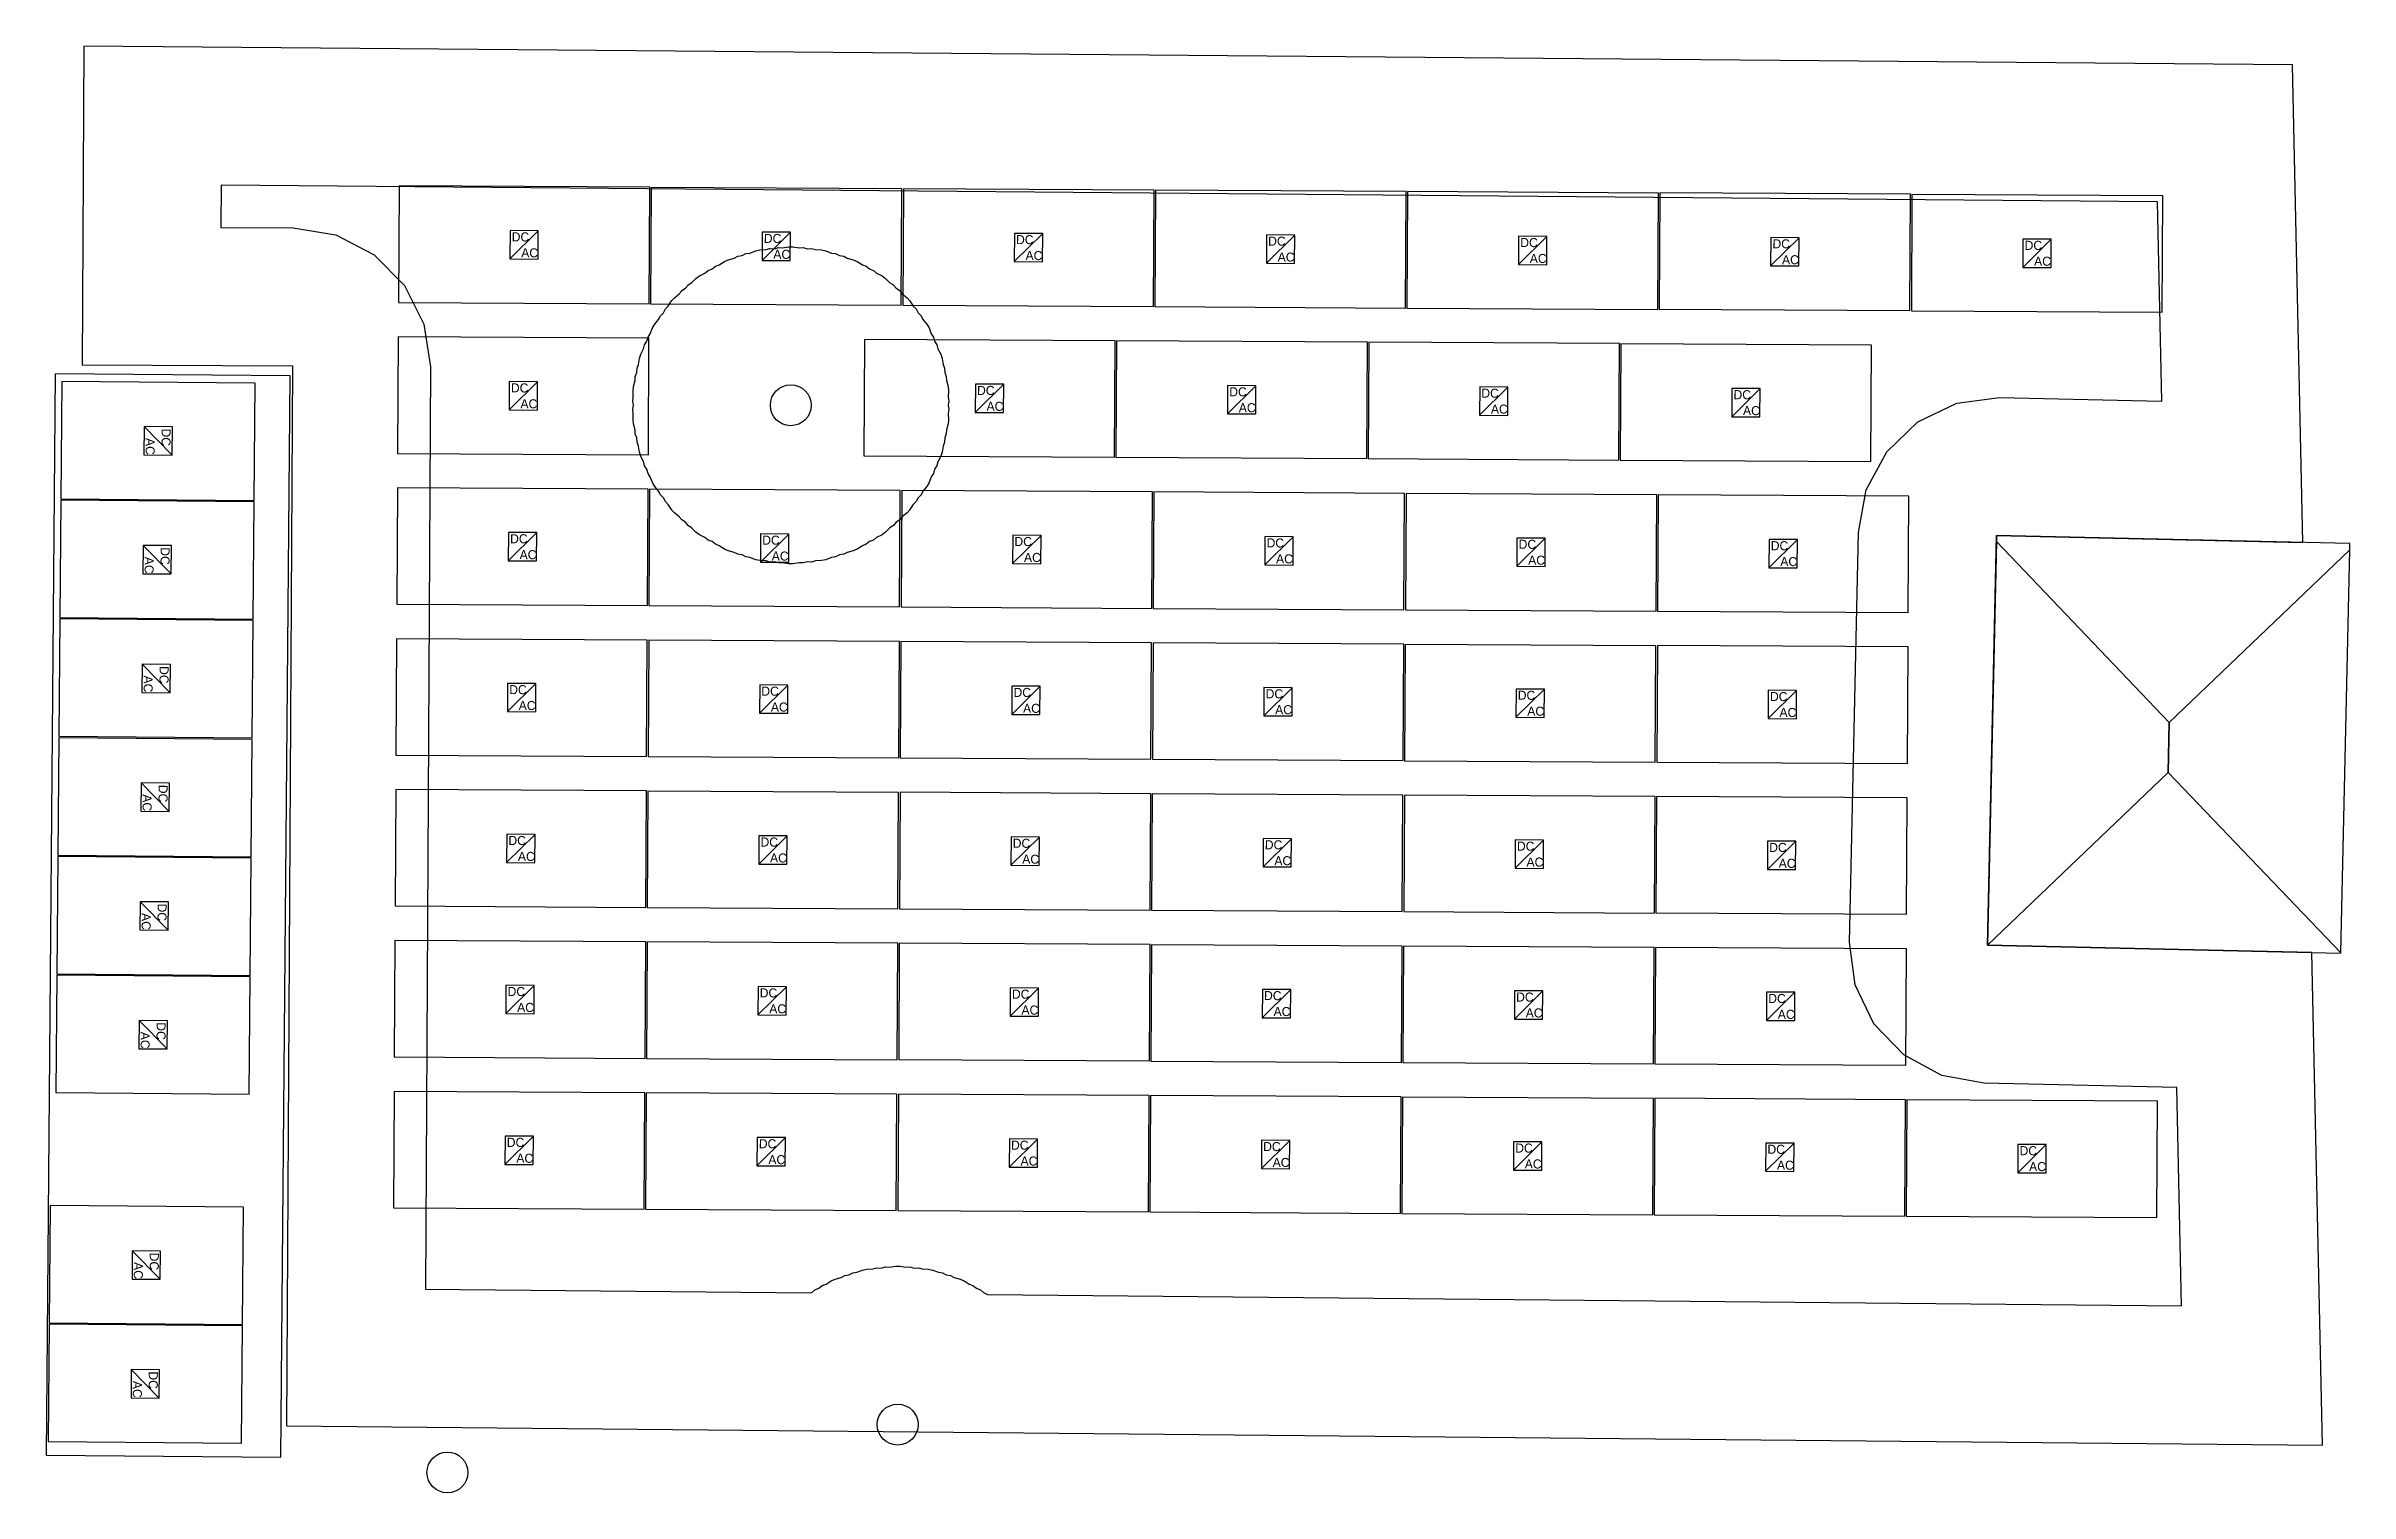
# Model space of a CAD drawing. Header units: feet. Extents: x -13.4 to 53.4, y -23.2 to 18.8.
import ezdxf

# ---------------------------------------------------------------- set-up
doc = ezdxf.new("R2010")
doc.units = ezdxf.units.FT
for name, color, linetype in [('Buildings', 7, 'CONTINUOUS'), ('Modules', 7, 'CONTINUOUS'), ('Obstructions', 7, 'CONTINUOUS'), ('Setbacks', 7, 'CONTINUOUS')]:
    doc.layers.add(name, color=color, linetype=linetype)

msp = doc.modelspace()

# ---------------------------------------------------------------- linework, layer by layer
at = {"layer": 'Buildings', "color": 252}
for p, q in [((-12.27, 18.799), (-12.321, 9.557)), ((51.784, 18.255), (-12.27, 18.799)), ((52.085, 4.406), (51.784, 18.255)), ((-12.321, 9.557), (-6.219, 9.523)), ((-6.219, 9.523), (-6.389, -21.219)), ((-13.098, 9.293), (-13.363, -22.068)), ((-6.288, 9.235), (-13.098, 9.293)), ((-6.553, -22.125), (-6.288, 9.235)), ((42.933, -7.274), (43.2, 4.606)), ((43.196, 4.428), (42.933, -7.274)), ((43.2, 4.606), (43.196, 4.428)), ((43.196, 4.428), (48.208, -0.814)), ((48.208, -0.814), (43.196, 4.428)), ((43.2, 4.606), (52.085, 4.406)), ((53.448, 4.376), (43.2, 4.606)), ((48.208, -0.814), (53.444, 4.192)), ((53.444, 4.192), (48.208, -0.814)), ((53.181, -7.498), (53.444, 4.192)), ((53.444, 4.192), (53.448, 4.376)), ((48.175, -2.263), (48.208, -0.814)), ((48.208, -0.814), (48.175, -2.263)), ((48.175, -2.263), (42.933, -7.274)), ((42.933, -7.274), (48.175, -2.263)), ((53.181, -7.498), (48.175, -2.263)), ((48.175, -2.263), (53.181, -7.498)), ((52.344, -7.486), (42.933, -7.274)), ((42.933, -7.274), (53.18, -7.505)), ((52.654, -21.772), (52.344, -7.486)), ((53.18, -7.505), (53.181, -7.498)), ((-6.389, -21.219), (52.654, -21.772)), ((-13.363, -22.068), (-6.553, -22.125))]:
    msp.add_line(p, q, dxfattribs=at)
at = {"layer": 'Modules', "color": 254}
for p, q in [((-3.126, 14.743), (-3.144, 11.367)), ((4.144, 14.703), (-3.126, 14.743)), ((4.126, 11.326), (4.144, 14.703)), ((4.185, 14.699), (4.167, 11.323)), ((11.456, 14.659), (4.185, 14.699)), ((11.437, 11.283), (11.456, 14.659)), ((11.5, 14.663), (11.481, 11.286)), ((18.77, 14.622), (11.5, 14.663)), ((18.751, 11.246), (18.77, 14.622)), ((18.811, 14.619), (18.792, 11.243)), ((26.081, 14.579), (18.811, 14.619)), ((26.062, 11.202), (26.081, 14.579)), ((26.122, 14.579), (26.103, 11.202)), ((33.392, 14.538), (26.122, 14.579)), ((33.374, 11.162), (33.392, 14.538)), ((33.436, 14.542), (33.417, 11.166)), ((40.706, 14.502), (33.436, 14.542)), ((40.688, 11.126), (40.706, 14.502)), ((40.747, 14.498), (40.729, 11.122)), ((48.018, 14.458), (40.747, 14.498)), ((47.999, 11.082), (48.018, 14.458)), ((0.092, 13.447), (0.088, 12.627)), ((0.088, 12.627), (0.912, 13.443)), ((0.912, 13.443), (0.092, 13.447)), ((0.908, 12.622), (0.912, 13.443)), ((7.403, 13.403), (7.399, 12.583)), ((7.399, 12.583), (8.224, 13.399)), ((8.224, 13.399), (7.403, 13.403)), ((8.219, 12.579), (8.224, 13.399)), ((14.717, 13.367), (14.713, 12.547)), ((14.713, 12.547), (15.538, 13.362)), ((15.538, 13.362), (14.717, 13.367)), ((15.533, 12.542), (15.538, 13.362)), ((22.029, 13.323), (22.024, 12.503)), ((22.024, 12.503), (22.849, 13.318)), ((22.849, 13.318), (22.029, 13.323)), ((22.844, 12.498), (22.849, 13.318)), ((29.34, 13.283), (29.335, 12.463)), ((29.335, 12.463), (30.16, 13.278)), ((30.16, 13.278), (29.34, 13.283)), ((30.156, 12.458), (30.16, 13.278)), ((36.654, 13.246), (36.649, 12.426)), ((36.649, 12.426), (37.474, 13.242)), ((37.474, 13.242), (36.654, 13.246)), ((37.47, 12.422), (37.474, 13.242)), ((43.965, 13.202), (43.961, 12.382)), ((43.961, 12.382), (44.785, 13.198)), ((44.785, 13.198), (43.965, 13.202)), ((44.781, 12.378), (44.785, 13.198)), ((0.088, 12.627), (0.908, 12.622)), ((7.399, 12.583), (8.219, 12.579)), ((14.713, 12.547), (15.533, 12.542)), ((22.024, 12.503), (22.844, 12.498)), ((29.335, 12.463), (30.156, 12.458)), ((36.649, 12.426), (37.47, 12.422)), ((43.961, 12.382), (44.781, 12.378)), ((-3.144, 11.367), (4.126, 11.326)), ((4.167, 11.323), (11.437, 11.283)), ((11.481, 11.286), (18.751, 11.246)), ((18.792, 11.243), (26.062, 11.202)), ((26.103, 11.202), (33.374, 11.162)), ((33.417, 11.166), (40.688, 11.126)), ((40.729, 11.122), (47.999, 11.082)), ((-3.149, 10.364), (-3.168, 6.988)), ((4.121, 10.324), (-3.149, 10.364)), ((4.103, 6.947), (4.121, 10.324)), ((10.369, 10.291), (10.35, 6.915)), ((17.639, 10.251), (10.369, 10.291)), ((17.62, 6.874), (17.639, 10.251)), ((17.683, 10.251), (17.664, 6.874)), ((24.953, 10.211), (17.683, 10.251)), ((24.934, 6.834), (24.953, 10.211)), ((24.994, 10.211), (24.975, 6.834)), ((32.264, 10.17), (24.994, 10.211)), ((32.246, 6.794), (32.264, 10.17)), ((32.305, 10.167), (32.287, 6.79)), ((39.575, 10.127), (32.305, 10.167)), ((39.557, 6.75), (39.575, 10.127)), ((-12.904, 9.073), (-12.932, 5.671)), ((-7.295, 9.026), (-12.904, 9.073)), ((-7.324, 5.623), (-7.295, 9.026)), ((0.069, 9.068), (0.064, 8.248)), ((0.064, 8.248), (0.889, 9.064)), ((0.889, 9.064), (0.069, 9.068)), ((0.885, 8.243), (0.889, 9.064)), ((13.587, 8.995), (13.582, 8.175)), ((13.582, 8.175), (14.407, 8.991)), ((14.407, 8.991), (13.587, 8.995)), ((14.402, 8.17), (14.407, 8.991)), ((20.901, 8.955), (20.896, 8.135)), ((20.896, 8.135), (21.721, 8.95)), ((21.721, 8.95), (20.901, 8.955)), ((21.716, 8.13), (21.721, 8.95)), ((28.212, 8.915), (28.207, 8.095)), ((28.207, 8.095), (29.032, 8.91)), ((29.032, 8.91), (28.212, 8.915)), ((29.028, 8.09), (29.032, 8.91)), ((35.523, 8.871), (35.519, 8.051)), ((35.519, 8.051), (36.343, 8.866)), ((36.343, 8.866), (35.523, 8.871)), ((36.339, 8.046), (36.343, 8.866)), ((0.064, 8.248), (0.885, 8.243)), ((13.582, 8.175), (14.402, 8.17)), ((20.896, 8.135), (21.716, 8.13)), ((28.207, 8.095), (29.028, 8.09)), ((35.519, 8.051), (36.339, 8.046)), ((-10.52, 7.762), (-10.527, 6.942)), ((-9.7, 7.755), (-10.52, 7.762)), ((-10.52, 7.762), (-9.707, 6.935)), ((-9.707, 6.935), (-9.7, 7.755)), ((-10.527, 6.942), (-9.707, 6.935)), ((-3.168, 6.988), (4.103, 6.947)), ((10.35, 6.915), (17.62, 6.874)), ((17.664, 6.874), (24.934, 6.834)), ((24.975, 6.834), (32.246, 6.794)), ((32.287, 6.79), (39.557, 6.75)), ((-12.933, 5.629), (-12.962, 2.227)), ((-7.324, 5.582), (-12.933, 5.629)), ((-12.932, 5.671), (-7.324, 5.623)), ((-7.353, 2.179), (-7.324, 5.582)), ((-3.172, 5.989), (-3.191, 2.612)), ((4.098, 5.948), (-3.172, 5.989)), ((4.079, 2.572), (4.098, 5.948)), ((4.139, 5.949), (4.12, 2.572)), ((11.409, 5.908), (4.139, 5.949)), ((11.39, 2.532), (11.409, 5.908)), ((11.453, 5.908), (11.434, 2.532)), ((18.723, 5.868), (11.453, 5.908)), ((18.705, 2.492), (18.723, 5.868)), ((18.764, 5.868), (18.746, 2.492)), ((26.034, 5.828), (18.764, 5.868)), ((26.016, 2.452), (26.034, 5.828)), ((26.075, 5.828), (26.057, 2.452)), ((33.346, 5.788), (26.075, 5.828)), ((33.327, 2.411), (33.346, 5.788)), ((33.387, 5.788), (33.368, 2.411)), ((40.657, 5.748), (33.387, 5.788)), ((40.638, 2.371), (40.657, 5.748)), ((0.046, 4.693), (0.041, 3.873)), ((0.041, 3.873), (0.866, 4.688)), ((0.866, 4.688), (0.046, 4.693)), ((0.861, 3.868), (0.866, 4.688)), ((-10.549, 4.318), (-10.556, 3.498)), ((-9.729, 4.311), (-10.549, 4.318)), ((-10.549, 4.318), (-9.736, 3.491)), ((-9.736, 3.491), (-9.729, 4.311)), ((7.357, 4.653), (7.352, 3.832)), ((7.352, 3.832), (8.177, 4.648)), ((8.177, 4.648), (7.357, 4.653)), ((8.173, 3.828), (8.177, 4.648)), ((14.671, 4.612), (14.666, 3.792)), ((14.666, 3.792), (15.491, 4.608)), ((15.491, 4.608), (14.671, 4.612)), ((15.487, 3.788), (15.491, 4.608)), ((21.982, 4.572), (21.978, 3.752)), ((21.978, 3.752), (22.802, 4.568)), ((22.802, 4.568), (21.982, 4.572)), ((22.798, 3.748), (22.802, 4.568)), ((29.293, 4.532), (29.289, 3.712)), ((29.289, 3.712), (30.114, 4.528)), ((30.114, 4.528), (29.293, 4.532)), ((30.109, 3.707), (30.114, 4.528)), ((36.605, 4.492), (36.6, 3.672)), ((36.6, 3.672), (37.425, 4.487)), ((37.425, 4.487), (36.605, 4.492)), ((37.42, 3.667), (37.425, 4.487)), ((-10.556, 3.498), (-9.736, 3.491)), ((0.041, 3.873), (0.861, 3.868)), ((7.352, 3.832), (8.173, 3.828)), ((14.666, 3.792), (15.487, 3.788)), ((21.978, 3.752), (22.798, 3.748)), ((29.289, 3.712), (30.109, 3.707)), ((36.6, 3.672), (37.42, 3.667)), ((-12.962, 2.185), (-12.991, -1.217)), ((-12.962, 2.227), (-7.353, 2.179)), ((-7.353, 2.138), (-12.962, 2.185)), ((-7.382, -1.265), (-7.353, 2.138)), ((-3.191, 2.612), (4.079, 2.572)), ((4.12, 2.572), (11.39, 2.532)), ((11.434, 2.532), (18.705, 2.492)), ((18.746, 2.492), (26.016, 2.452)), ((26.057, 2.452), (33.327, 2.411)), ((33.368, 2.411), (40.638, 2.371)), ((-3.198, 1.613), (-3.217, -1.763)), ((4.072, 1.573), (-3.198, 1.613)), ((4.053, -1.803), (4.072, 1.573)), ((4.113, 1.569), (4.094, -1.807)), ((11.383, 1.529), (4.113, 1.569)), ((11.364, -1.847), (11.383, 1.529)), ((11.427, 1.533), (11.408, -1.843)), ((18.697, 1.493), (11.427, 1.533)), ((18.678, -1.884), (18.697, 1.493)), ((18.738, 1.493), (18.719, -1.884)), ((26.008, 1.453), (18.738, 1.493)), ((25.99, -1.924), (26.008, 1.453)), ((26.049, 1.449), (26.031, -1.927)), ((33.32, 1.409), (26.049, 1.449)), ((33.301, -1.968), (33.32, 1.409)), ((33.363, 1.412), (33.345, -1.964)), ((40.634, 1.372), (33.363, 1.412)), ((40.615, -2.004), (40.634, 1.372)), ((-10.578, 0.874), (-10.585, 0.054)), ((-9.758, 0.867), (-10.578, 0.874)), ((-10.578, 0.874), (-9.765, 0.047)), ((-9.765, 0.047), (-9.758, 0.867)), ((-10.585, 0.054), (-9.765, 0.047)), ((0.02, 0.317), (0.015, -0.503)), ((0.015, -0.503), (0.84, 0.313)), ((0.84, 0.313), (0.02, 0.317)), ((0.835, -0.507), (0.84, 0.313)), ((7.331, 0.274), (7.326, -0.547)), ((7.326, -0.547), (8.151, 0.269)), ((8.151, 0.269), (7.331, 0.274)), ((8.146, -0.551), (8.151, 0.269)), ((14.645, 0.237), (14.64, -0.583)), ((14.64, -0.583), (15.465, 0.233)), ((15.465, 0.233), (14.645, 0.237)), ((15.46, -0.588), (15.465, 0.233)), ((21.956, 0.197), (21.951, -0.623)), ((21.951, -0.623), (22.776, 0.192)), ((22.776, 0.192), (21.956, 0.197)), ((22.772, -0.628), (22.776, 0.192)), ((29.267, 0.153), (29.263, -0.667)), ((29.263, -0.667), (30.087, 0.149)), ((30.087, 0.149), (29.267, 0.153)), ((30.083, -0.672), (30.087, 0.149)), ((36.581, 0.117), (36.577, -0.704)), ((36.577, -0.704), (37.402, 0.112)), ((37.402, 0.112), (36.581, 0.117)), ((37.397, -0.708), (37.402, 0.112)), ((0.015, -0.503), (0.835, -0.507)), ((7.326, -0.547), (8.146, -0.551)), ((14.64, -0.583), (15.46, -0.588)), ((21.951, -0.623), (22.772, -0.628)), ((29.263, -0.667), (30.083, -0.672)), ((-12.991, -1.259), (-13.02, -4.661)), ((-12.991, -1.217), (-7.382, -1.265)), ((-7.382, -1.307), (-12.991, -1.259)), ((-7.411, -4.709), (-7.382, -1.307)), ((36.577, -0.704), (37.397, -0.708)), ((-3.217, -1.763), (4.053, -1.803)), ((4.094, -1.807), (11.364, -1.847)), ((11.408, -1.843), (18.678, -1.884)), ((18.719, -1.884), (25.99, -1.924)), ((26.031, -1.927), (33.301, -1.968)), ((33.345, -1.964), (40.615, -2.004)), ((-10.607, -2.57), (-10.614, -3.39)), ((-9.787, -2.577), (-10.607, -2.57)), ((-10.607, -2.57), (-9.794, -3.397)), ((-9.794, -3.397), (-9.787, -2.577)), ((-3.222, -2.762), (-3.24, -6.138)), ((4.049, -2.802), (-3.222, -2.762)), ((4.03, -6.179), (4.049, -2.802)), ((4.09, -2.806), (4.071, -6.182)), ((11.36, -2.846), (4.09, -2.806)), ((11.341, -6.222), (11.36, -2.846)), ((11.404, -2.842), (11.385, -6.219)), ((18.674, -2.883), (11.404, -2.842)), ((18.655, -6.259), (18.674, -2.883)), ((18.715, -2.886), (18.696, -6.263)), ((25.985, -2.926), (18.715, -2.886)), ((25.966, -6.303), (25.985, -2.926)), ((26.026, -2.926), (26.007, -6.303)), ((33.296, -2.967), (26.026, -2.926)), ((33.278, -6.343), (33.296, -2.967)), ((33.34, -2.963), (33.321, -6.339)), ((40.61, -3.003), (33.34, -2.963)), ((40.592, -6.379), (40.61, -3.003)), ((-10.614, -3.39), (-9.794, -3.397)), ((-13.02, -4.661), (-7.411, -4.709)), ((-0.004, -4.058), (-0.008, -4.878)), ((-0.008, -4.878), (0.816, -4.062)), ((0.816, -4.062), (-0.004, -4.058)), ((0.812, -4.883), (0.816, -4.062)), ((7.307, -4.102), (7.303, -4.922)), ((7.303, -4.922), (8.128, -4.106)), ((8.128, -4.106), (7.307, -4.102)), ((8.123, -4.927), (8.128, -4.106)), ((14.622, -4.138), (14.617, -4.958)), ((14.617, -4.958), (15.442, -4.143)), ((15.442, -4.143), (14.622, -4.138)), ((15.437, -4.963), (15.442, -4.143)), ((21.933, -4.182), (21.928, -5.002)), ((21.928, -5.002), (22.753, -4.187)), ((22.753, -4.187), (21.933, -4.182)), ((22.748, -5.007), (22.753, -4.187)), ((29.244, -4.222), (29.239, -5.042)), ((29.239, -5.042), (30.064, -4.227)), ((30.064, -4.227), (29.244, -4.222)), ((30.06, -5.047), (30.064, -4.227)), ((36.558, -4.259), (36.554, -5.079)), ((36.554, -5.079), (37.378, -4.263)), ((37.378, -4.263), (36.558, -4.259)), ((37.374, -5.084), (37.378, -4.263)), ((-13.02, -4.703), (-13.049, -8.105)), ((-7.411, -4.751), (-13.02, -4.703)), ((-7.44, -8.153), (-7.411, -4.751)), ((-0.008, -4.878), (0.812, -4.883)), ((7.303, -4.922), (8.123, -4.927)), ((14.617, -4.958), (15.437, -4.963)), ((21.928, -5.002), (22.748, -5.007)), ((29.239, -5.042), (30.06, -5.047)), ((36.554, -5.079), (37.374, -5.084)), ((-10.636, -6.014), (-10.643, -6.835)), ((-9.816, -6.021), (-10.636, -6.014)), ((-10.636, -6.014), (-9.823, -6.841)), ((-9.823, -6.841), (-9.816, -6.021)), ((-3.24, -6.138), (4.03, -6.179)), ((4.071, -6.182), (11.341, -6.222)), ((11.385, -6.219), (18.655, -6.259)), ((18.696, -6.263), (25.966, -6.303)), ((26.007, -6.303), (33.278, -6.343)), ((33.321, -6.339), (40.592, -6.379)), ((-10.643, -6.835), (-9.823, -6.841)), ((-3.245, -7.141), (-3.264, -10.517)), ((4.025, -7.181), (-3.245, -7.141)), ((4.007, -10.558), (4.025, -7.181)), ((4.066, -7.181), (4.048, -10.558)), ((11.336, -7.221), (4.066, -7.181)), ((11.318, -10.598), (11.336, -7.221)), ((11.38, -7.218), (11.362, -10.594)), ((18.651, -7.258), (11.38, -7.218)), ((18.632, -10.634), (18.651, -7.258)), ((18.692, -7.262), (18.673, -10.638)), ((25.962, -7.302), (18.692, -7.262)), ((25.943, -10.678), (25.962, -7.302)), ((26.003, -7.302), (25.984, -10.678)), ((33.273, -7.342), (26.003, -7.302)), ((33.254, -10.718), (33.273, -7.342)), ((33.314, -7.342), (33.295, -10.718)), ((40.584, -7.382), (33.314, -7.342)), ((40.566, -10.758), (40.584, -7.382)), ((-13.049, -8.147), (-13.078, -11.549)), ((-13.049, -8.105), (-7.44, -8.153)), ((-7.44, -8.195), (-13.049, -8.147)), ((-7.469, -11.597), (-7.44, -8.195)), ((-0.027, -8.437), (-0.032, -9.257)), ((-0.032, -9.257), (0.793, -8.441)), ((0.793, -8.441), (-0.027, -8.437)), ((0.789, -9.262), (0.793, -8.441)), ((7.284, -8.477), (7.28, -9.297)), ((7.28, -9.297), (8.104, -8.482)), ((8.104, -8.482), (7.284, -8.477)), ((8.1, -9.302), (8.104, -8.482)), ((14.598, -8.514), (14.594, -9.334)), ((14.594, -9.334), (15.419, -8.518)), ((15.419, -8.518), (14.598, -8.514)), ((15.414, -9.338), (15.419, -8.518)), ((21.91, -8.557), (21.905, -9.378)), ((21.905, -9.378), (22.73, -8.562)), ((22.73, -8.562), (21.91, -8.557)), ((22.725, -9.382), (22.73, -8.562)), ((29.221, -8.598), (29.216, -9.418)), ((29.216, -9.418), (30.041, -8.602)), ((30.041, -8.602), (29.221, -8.598)), ((30.036, -9.422), (30.041, -8.602)), ((36.532, -8.638), (36.527, -9.458)), ((36.527, -9.458), (37.352, -8.642)), ((37.352, -8.642), (36.532, -8.638)), ((37.348, -9.463), (37.352, -8.642)), ((-0.032, -9.257), (0.789, -9.262)), ((7.28, -9.297), (8.1, -9.302)), ((14.594, -9.334), (15.414, -9.338)), ((-10.666, -9.458), (-10.673, -10.279)), ((-9.845, -9.465), (-10.666, -9.458)), ((-10.666, -9.458), (-9.852, -10.285)), ((-9.852, -10.285), (-9.845, -9.465)), ((21.905, -9.378), (22.725, -9.382)), ((29.216, -9.418), (30.036, -9.422)), ((36.527, -9.458), (37.348, -9.463)), ((-10.673, -10.279), (-9.852, -10.285)), ((-3.264, -10.517), (4.007, -10.558)), ((4.048, -10.558), (11.318, -10.598)), ((11.362, -10.594), (18.632, -10.634)), ((18.673, -10.638), (25.943, -10.678)), ((25.984, -10.678), (33.254, -10.718)), ((33.295, -10.718), (40.566, -10.758)), ((-13.078, -11.549), (-7.469, -11.597)), ((-3.268, -11.516), (-3.287, -14.893)), ((4.002, -11.557), (-3.268, -11.516)), ((3.983, -14.933), (4.002, -11.557)), ((4.04, -11.557), (4.021, -14.933)), ((11.31, -11.597), (4.04, -11.557)), ((11.292, -14.973), (11.31, -11.597)), ((11.354, -11.597), (11.336, -14.973)), ((18.624, -11.637), (11.354, -11.597)), ((18.606, -15.013), (18.624, -11.637)), ((18.665, -11.637), (18.647, -15.013)), ((25.936, -11.677), (18.665, -11.637)), ((25.917, -15.053), (25.936, -11.677)), ((25.977, -11.681), (25.958, -15.057)), ((33.247, -11.721), (25.977, -11.681)), ((33.228, -15.097), (33.247, -11.721)), ((33.291, -11.717), (33.272, -15.094)), ((40.561, -11.757), (33.291, -11.717)), ((40.542, -15.134), (40.561, -11.757)), ((40.602, -11.757), (40.583, -15.134)), ((47.872, -11.798), (40.602, -11.757)), ((47.853, -15.174), (47.872, -11.798)), ((-0.05, -12.812), (-0.055, -13.632)), ((-0.055, -13.632), (0.77, -12.817)), ((0.77, -12.817), (-0.05, -12.812)), ((0.765, -13.637), (0.77, -12.817)), ((7.258, -12.852), (7.253, -13.673)), ((7.253, -13.673), (8.078, -12.857)), ((8.078, -12.857), (7.258, -12.852)), ((8.074, -13.677), (8.078, -12.857)), ((14.572, -12.893), (14.568, -13.713)), ((14.568, -13.713), (15.392, -12.897)), ((15.392, -12.897), (14.572, -12.893)), ((15.388, -13.717), (15.392, -12.897)), ((21.883, -12.933), (21.879, -13.753)), ((21.879, -13.753), (22.704, -12.937)), ((22.704, -12.937), (21.883, -12.933)), ((22.699, -13.758), (22.704, -12.937)), ((29.195, -12.977), (29.19, -13.797)), ((29.19, -13.797), (30.015, -12.981)), ((30.015, -12.981), (29.195, -12.977)), ((30.01, -13.801), (30.015, -12.981)), ((36.509, -13.013), (36.504, -13.833)), ((36.504, -13.833), (37.329, -13.018)), ((37.329, -13.018), (36.509, -13.013)), ((37.324, -13.838), (37.329, -13.018)), ((43.82, -13.053), (43.815, -13.874)), ((43.815, -13.874), (44.64, -13.058)), ((44.64, -13.058), (43.82, -13.053)), ((44.636, -13.878), (44.64, -13.058)), ((-0.055, -13.632), (0.765, -13.637)), ((7.253, -13.673), (8.074, -13.677)), ((14.568, -13.713), (15.388, -13.717)), ((21.879, -13.753), (22.699, -13.758)), ((29.19, -13.797), (30.01, -13.801)), ((36.504, -13.833), (37.324, -13.838)), ((43.815, -13.874), (44.636, -13.878)), ((-13.247, -14.827), (-13.275, -18.229)), ((-7.638, -14.875), (-13.247, -14.827)), ((-7.667, -18.277), (-7.638, -14.875)), ((-3.287, -14.893), (3.983, -14.933)), ((4.021, -14.933), (11.292, -14.973)), ((11.336, -14.973), (18.606, -15.013)), ((18.647, -15.013), (25.917, -15.053)), ((25.958, -15.057), (33.228, -15.097)), ((33.272, -15.094), (40.542, -15.134)), ((40.583, -15.134), (47.853, -15.174)), ((-10.863, -16.138), (-10.87, -16.958)), ((-10.043, -16.145), (-10.863, -16.138)), ((-10.863, -16.138), (-10.05, -16.965)), ((-10.05, -16.965), (-10.043, -16.145)), ((-10.87, -16.958), (-10.05, -16.965)), ((-13.276, -18.271), (-13.305, -21.673)), ((-7.667, -18.319), (-13.276, -18.271)), ((-13.275, -18.229), (-7.667, -18.277)), ((-7.696, -21.721), (-7.667, -18.319)), ((-10.892, -19.582), (-10.899, -20.402)), ((-10.072, -19.589), (-10.892, -19.582)), ((-10.892, -19.582), (-10.079, -20.409)), ((-10.079, -20.409), (-10.072, -19.589)), ((-10.899, -20.402), (-10.079, -20.409)), ((-13.305, -21.673), (-7.696, -21.721))]:
    msp.add_line(p, q, dxfattribs=at)
at = {"layer": 'Obstructions', "color": 252}
for centre in [(8.233, 8.382), (11.332, -21.179), (-1.724, -22.567)]:
    msp.add_circle(centre, 0.593, dxfattribs=at)
at = {"layer": 'Setbacks', "color": 2}
for p, q in [((-8.289, 14.762), (-8.296, 13.538)), ((47.866, 14.285), (-8.289, 14.762)), ((47.991, 8.503), (47.866, 14.285)), ((-8.296, 13.538), (-6.197, 13.526)), ((-6.197, 13.526), (-6.196, 13.526)), ((-6.196, 13.526), (-4.961, 13.323)), ((-4.961, 13.323), (-4.961, 13.323)), ((-4.961, 13.323), (-4.96, 13.323)), ((-4.96, 13.323), (-3.848, 12.749)), ((-3.848, 12.749), (-3.848, 12.749)), ((-3.848, 12.749), (-3.847, 12.748)), ((-3.847, 12.748), (-2.967, 11.858)), ((6.594, 12.65), (6.698, 12.703)), ((6.698, 12.703), (6.699, 12.703)), ((6.699, 12.703), (6.822, 12.723)), ((6.699, 12.703), (6.699, 12.703)), ((6.822, 12.723), (6.933, 12.779)), ((6.933, 12.779), (6.934, 12.779)), ((6.934, 12.779), (7.049, 12.798)), ((6.934, 12.779), (6.934, 12.779)), ((7.049, 12.798), (7.217, 12.862)), ((7.217, 12.862), (7.338, 12.888)), ((7.217, 12.862), (7.217, 12.862)), ((7.338, 12.888), (7.339, 12.888)), ((7.339, 12.888), (7.518, 12.897)), ((7.518, 12.897), (7.63, 12.927)), ((7.63, 12.927), (7.631, 12.928)), ((7.631, 12.928), (7.631, 12.928)), ((7.631, 12.928), (7.756, 12.921)), ((7.756, 12.921), (7.876, 12.953)), ((7.876, 12.953), (7.876, 12.953)), ((7.876, 12.953), (7.877, 12.953)), ((7.877, 12.953), (7.993, 12.947)), ((7.993, 12.947), (8.17, 12.975)), ((8.17, 12.975), (8.171, 12.975)), ((8.171, 12.975), (8.295, 12.975)), ((8.295, 12.975), (8.295, 12.975)), ((8.295, 12.975), (8.472, 12.947)), ((8.472, 12.947), (8.589, 12.953)), ((8.589, 12.953), (8.589, 12.953)), ((8.589, 12.953), (8.59, 12.953)), ((8.59, 12.953), (8.71, 12.921)), ((8.71, 12.921), (8.834, 12.928)), ((8.834, 12.928), (8.835, 12.928)), ((8.835, 12.928), (8.835, 12.927)), ((8.835, 12.927), (8.948, 12.897)), ((8.948, 12.897), (9.127, 12.888)), ((9.127, 12.888), (9.127, 12.888)), ((9.127, 12.888), (9.248, 12.862)), ((9.248, 12.862), (9.249, 12.862)), ((9.249, 12.862), (9.416, 12.798)), ((9.416, 12.798), (9.531, 12.779)), ((9.531, 12.779), (9.532, 12.779)), ((9.532, 12.779), (9.532, 12.779)), ((9.532, 12.779), (9.643, 12.723)), ((9.643, 12.723), (9.766, 12.703)), ((9.766, 12.703), (9.767, 12.703)), ((9.767, 12.703), (9.767, 12.703)), ((9.767, 12.703), (9.871, 12.65)), ((5.356, 11.935), (5.482, 12.061)), ((5.482, 12.061), (5.483, 12.062)), ((5.483, 12.062), (5.583, 12.134)), ((5.583, 12.135), (5.743, 12.216)), ((5.583, 12.134), (5.583, 12.135)), ((5.743, 12.216), (5.834, 12.29)), ((5.834, 12.29), (5.951, 12.335)), ((5.834, 12.29), (5.834, 12.29)), ((5.834, 12.29), (5.834, 12.29)), ((5.951, 12.335), (6.047, 12.413)), ((6.047, 12.413), (6.048, 12.413)), ((6.048, 12.413), (6.157, 12.455)), ((6.048, 12.413), (6.048, 12.413)), ((6.157, 12.455), (6.307, 12.553)), ((6.307, 12.553), (6.308, 12.553)), ((6.308, 12.553), (6.421, 12.603)), ((6.421, 12.603), (6.422, 12.604)), ((6.422, 12.604), (6.594, 12.65)), ((9.871, 12.65), (10.044, 12.604)), ((10.044, 12.604), (10.044, 12.603)), ((10.044, 12.603), (10.158, 12.553)), ((10.158, 12.553), (10.158, 12.553)), ((10.158, 12.553), (10.308, 12.455)), ((10.308, 12.455), (10.417, 12.413)), ((10.417, 12.413), (10.418, 12.413)), ((10.418, 12.413), (10.418, 12.413)), ((10.418, 12.413), (10.515, 12.335)), ((10.515, 12.335), (10.631, 12.29)), ((10.631, 12.29), (10.631, 12.29)), ((10.631, 12.29), (10.632, 12.29)), ((10.632, 12.29), (10.723, 12.216)), ((10.723, 12.216), (10.882, 12.135)), ((10.882, 12.135), (10.883, 12.134)), ((10.883, 12.134), (10.983, 12.062)), ((10.983, 12.062), (10.983, 12.061)), ((10.983, 12.061), (11.11, 11.935)), ((-2.967, 11.858), (-2.967, 11.858)), ((-2.967, 11.858), (-2.967, 11.858)), ((-2.967, 11.858), (-2.405, 10.739)), ((4.68, 11.259), (4.777, 11.409)), ((4.777, 11.409), (4.778, 11.409)), ((4.778, 11.409), (4.861, 11.502)), ((4.861, 11.502), (5, 11.615)), ((4.861, 11.502), (4.861, 11.502)), ((5, 11.615), (5.074, 11.705)), ((5.074, 11.706), (5.179, 11.774)), ((5.074, 11.705), (5.074, 11.706)), ((5.074, 11.706), (5.074, 11.706)), ((5.179, 11.774), (5.257, 11.87)), ((5.257, 11.87), (5.257, 11.871)), ((5.257, 11.871), (5.258, 11.871)), ((5.258, 11.871), (5.356, 11.935)), ((11.11, 11.935), (11.208, 11.871)), ((11.208, 11.871), (11.208, 11.871)), ((11.208, 11.871), (11.209, 11.87)), ((11.209, 11.87), (11.287, 11.774)), ((11.287, 11.774), (11.391, 11.706)), ((11.391, 11.706), (11.392, 11.706)), ((11.392, 11.706), (11.392, 11.705)), ((11.392, 11.705), (11.465, 11.615)), ((11.465, 11.615), (11.604, 11.502)), ((11.604, 11.502), (11.605, 11.502)), ((11.605, 11.502), (11.688, 11.409)), ((11.688, 11.409), (11.688, 11.409)), ((11.688, 11.409), (11.786, 11.259)), ((-2.405, 10.739), (-2.405, 10.739)), ((-2.405, 10.739), (-2.404, 10.738)), ((-2.404, 10.738), (-2.216, 9.501)), ((4.224, 10.625), (4.286, 10.732)), ((4.286, 10.733), (4.399, 10.872)), ((4.286, 10.732), (4.286, 10.733)), ((4.399, 10.872), (4.452, 10.976)), ((4.452, 10.977), (4.54, 11.065)), ((4.452, 10.976), (4.452, 10.977)), ((4.452, 10.976), (4.452, 10.976)), ((4.54, 11.065), (4.597, 11.175)), ((4.597, 11.176), (4.68, 11.259)), ((4.597, 11.175), (4.597, 11.176)), ((4.597, 11.176), (4.597, 11.176)), ((11.786, 11.259), (11.868, 11.176)), ((11.868, 11.176), (11.869, 11.176)), ((11.869, 11.176), (11.869, 11.175)), ((11.869, 11.175), (11.925, 11.065)), ((11.925, 11.065), (12.013, 10.977)), ((12.013, 10.977), (12.014, 10.976)), ((12.014, 10.976), (12.014, 10.976)), ((12.014, 10.976), (12.067, 10.872)), ((12.067, 10.872), (12.179, 10.733)), ((12.179, 10.733), (12.18, 10.732)), ((12.18, 10.732), (12.242, 10.625)), ((3.965, 10.02), (3.995, 10.133)), ((3.995, 10.134), (4.063, 10.238)), ((3.995, 10.133), (3.995, 10.134)), ((3.995, 10.133), (3.995, 10.133)), ((4.063, 10.238), (4.095, 10.358)), ((4.095, 10.358), (4.095, 10.359)), ((4.095, 10.359), (4.096, 10.359)), ((4.096, 10.359), (4.159, 10.457)), ((4.159, 10.457), (4.223, 10.624)), ((4.223, 10.624), (4.224, 10.625)), ((12.242, 10.625), (12.242, 10.624)), ((12.242, 10.624), (12.306, 10.457)), ((12.306, 10.457), (12.37, 10.359)), ((12.37, 10.359), (12.37, 10.359)), ((12.37, 10.359), (12.37, 10.358)), ((12.37, 10.358), (12.402, 10.238)), ((12.402, 10.238), (12.47, 10.134)), ((12.47, 10.134), (12.47, 10.133)), ((12.47, 10.133), (12.471, 10.133)), ((12.471, 10.133), (12.501, 10.02)), ((-2.215, 9.501), (-2.364, -17.253)), ((-2.216, 9.501), (-2.215, 9.501)), ((3.768, 9.331), (3.775, 9.455)), ((3.775, 9.456), (3.817, 9.565)), ((3.775, 9.455), (3.775, 9.456)), ((3.775, 9.456), (3.775, 9.456)), ((3.817, 9.565), (3.845, 9.742)), ((3.845, 9.742), (3.883, 9.86)), ((3.845, 9.742), (3.845, 9.742)), ((3.883, 9.861), (3.965, 10.02)), ((3.883, 9.86), (3.883, 9.861)), ((12.501, 10.02), (12.582, 9.861)), ((12.582, 9.861), (12.582, 9.86)), ((12.582, 9.86), (12.621, 9.742)), ((12.621, 9.742), (12.621, 9.742)), ((12.621, 9.742), (12.649, 9.565)), ((12.649, 9.565), (12.691, 9.456)), ((12.691, 9.456), (12.691, 9.456)), ((12.691, 9.456), (12.691, 9.455)), ((12.691, 9.455), (12.697, 9.331)), ((3.658, 8.8), (3.671, 8.924)), ((3.667, 8.621), (3.658, 8.8)), ((3.658, 8.8), (3.658, 8.8)), ((3.671, 8.924), (3.717, 9.097)), ((3.671, 8.924), (3.671, 8.924)), ((3.717, 9.097), (3.723, 9.214)), ((3.723, 9.214), (3.724, 9.215)), ((3.723, 9.214), (3.723, 9.214)), ((3.724, 9.215), (3.768, 9.331)), ((12.697, 9.331), (12.742, 9.215)), ((12.742, 9.215), (12.742, 9.214)), ((12.742, 9.214), (12.742, 9.214)), ((12.742, 9.214), (12.748, 9.097)), ((12.748, 9.097), (12.794, 8.924)), ((12.794, 8.924), (12.795, 8.924)), ((12.795, 8.924), (12.808, 8.8)), ((12.808, 8.8), (12.798, 8.621)), ((12.808, 8.8), (12.808, 8.8)), ((3.649, 8.506), (3.667, 8.621)), ((3.649, 8.505), (3.649, 8.506)), ((3.668, 8.382), (3.649, 8.505)), ((3.649, 8.505), (3.649, 8.505)), ((3.649, 8.259), (3.668, 8.382)), ((3.649, 8.258), (3.649, 8.259)), ((3.667, 8.143), (3.649, 8.258)), ((3.649, 8.258), (3.649, 8.258)), ((3.658, 7.964), (3.667, 8.143)), ((12.816, 8.505), (12.797, 8.382)), ((12.797, 8.382), (12.816, 8.259)), ((12.798, 8.621), (12.816, 8.506)), ((12.816, 8.258), (12.798, 8.143)), ((12.798, 8.143), (12.808, 7.964)), ((12.816, 8.506), (12.816, 8.505)), ((12.816, 8.505), (12.816, 8.505)), ((12.816, 8.259), (12.816, 8.258)), ((12.816, 8.258), (12.816, 8.258)), ((40.921, 7.897), (42.049, 8.44)), ((42.049, 8.44), (42.049, 8.441)), ((42.049, 8.441), (42.05, 8.441)), ((42.05, 8.441), (43.29, 8.609)), ((43.29, 8.609), (43.29, 8.609)), ((43.29, 8.609), (47.991, 8.503)), ((3.658, 7.963), (3.658, 7.964)), ((3.671, 7.84), (3.658, 7.963)), ((3.671, 7.839), (3.671, 7.84)), ((3.717, 7.667), (3.671, 7.839)), ((3.723, 7.55), (3.717, 7.667)), ((3.724, 7.549), (3.723, 7.55)), ((3.723, 7.55), (3.723, 7.55)), ((3.768, 7.433), (3.724, 7.549)), ((3.775, 7.309), (3.768, 7.433)), ((12.697, 7.433), (12.691, 7.309)), ((12.742, 7.549), (12.697, 7.433)), ((12.748, 7.667), (12.742, 7.55)), ((12.742, 7.55), (12.742, 7.55)), ((12.742, 7.55), (12.742, 7.549)), ((12.794, 7.839), (12.748, 7.667)), ((12.795, 7.84), (12.794, 7.839)), ((12.808, 7.963), (12.795, 7.84)), ((12.808, 7.964), (12.808, 7.963)), ((40.016, 7.032), (40.92, 7.897)), ((40.92, 7.897), (40.921, 7.897)), ((40.921, 7.897), (40.921, 7.897)), ((3.775, 7.308), (3.775, 7.309)), ((3.817, 7.199), (3.775, 7.308)), ((3.775, 7.308), (3.775, 7.308)), ((3.845, 7.022), (3.817, 7.199)), ((3.845, 7.021), (3.845, 7.022)), ((3.883, 6.903), (3.845, 7.021)), ((3.965, 6.743), (3.883, 6.903)), ((3.883, 6.903), (3.883, 6.903)), ((3.995, 6.631), (3.965, 6.743)), ((12.501, 6.743), (12.471, 6.631)), ((12.582, 6.903), (12.501, 6.743)), ((12.621, 7.021), (12.582, 6.903)), ((12.582, 6.903), (12.582, 6.903)), ((12.649, 7.199), (12.621, 7.022)), ((12.621, 7.022), (12.621, 7.021)), ((12.691, 7.308), (12.649, 7.199)), ((12.691, 7.309), (12.691, 7.308)), ((12.691, 7.308), (12.691, 7.308)), ((39.422, 5.929), (40.015, 7.031)), ((40.015, 7.031), (40.015, 7.032)), ((40.015, 7.032), (40.016, 7.032)), ((3.995, 6.63), (3.995, 6.631)), ((4.063, 6.525), (3.995, 6.63)), ((3.995, 6.63), (3.995, 6.63)), ((4.095, 6.405), (4.063, 6.525)), ((4.096, 6.404), (4.095, 6.405)), ((4.095, 6.405), (4.095, 6.405)), ((4.159, 6.306), (4.096, 6.404)), ((4.223, 6.139), (4.159, 6.306)), ((4.224, 6.139), (4.223, 6.139)), ((4.286, 6.031), (4.224, 6.139)), ((4.399, 5.892), (4.286, 6.031)), ((4.286, 6.031), (4.286, 6.031)), ((12.179, 6.031), (12.067, 5.892)), ((12.18, 6.031), (12.179, 6.031)), ((12.242, 6.139), (12.18, 6.031)), ((12.306, 6.306), (12.242, 6.139)), ((12.242, 6.139), (12.242, 6.139)), ((12.37, 6.404), (12.306, 6.306)), ((12.402, 6.525), (12.37, 6.405)), ((12.37, 6.405), (12.37, 6.405)), ((12.37, 6.405), (12.37, 6.404)), ((12.47, 6.63), (12.402, 6.525)), ((12.471, 6.631), (12.47, 6.63)), ((12.47, 6.63), (12.47, 6.63)), ((4.452, 5.788), (4.399, 5.892)), ((4.452, 5.787), (4.452, 5.788)), ((4.54, 5.699), (4.452, 5.787)), ((4.452, 5.787), (4.452, 5.787)), ((4.597, 5.588), (4.54, 5.699)), ((4.597, 5.587), (4.597, 5.588)), ((4.597, 5.588), (4.597, 5.588)), ((4.68, 5.505), (4.597, 5.587)), ((4.777, 5.355), (4.68, 5.505)), ((4.778, 5.354), (4.777, 5.355)), ((4.861, 5.262), (4.778, 5.354)), ((11.688, 5.354), (11.605, 5.262)), ((11.786, 5.505), (11.688, 5.355)), ((11.688, 5.355), (11.688, 5.354)), ((11.868, 5.587), (11.786, 5.505)), ((11.869, 5.588), (11.868, 5.587)), ((11.925, 5.699), (11.869, 5.588)), ((11.869, 5.588), (11.869, 5.588)), ((12.013, 5.787), (11.925, 5.699)), ((12.014, 5.787), (12.013, 5.787)), ((12.067, 5.892), (12.014, 5.788)), ((12.014, 5.788), (12.014, 5.787)), ((39.198, 4.697), (39.422, 5.928)), ((39.422, 5.928), (39.422, 5.929)), ((39.422, 5.929), (39.422, 5.929)), ((5, 5.149), (4.861, 5.262)), ((4.861, 5.262), (4.861, 5.262)), ((5.074, 5.058), (5, 5.149)), ((5.179, 4.99), (5.074, 5.058)), ((5.074, 5.058), (5.074, 5.058)), ((5.074, 5.058), (5.074, 5.058)), ((5.257, 4.893), (5.179, 4.99)), ((5.258, 4.893), (5.257, 4.893)), ((5.257, 4.893), (5.257, 4.893)), ((5.356, 4.829), (5.258, 4.893)), ((5.482, 4.702), (5.356, 4.829)), ((5.483, 4.702), (5.482, 4.702)), ((5.583, 4.629), (5.483, 4.702)), ((10.983, 4.702), (10.883, 4.629)), ((11.11, 4.829), (10.983, 4.702)), ((10.983, 4.702), (10.983, 4.702)), ((11.208, 4.893), (11.11, 4.829)), ((11.209, 4.893), (11.208, 4.893)), ((11.208, 4.893), (11.208, 4.893)), ((11.287, 4.99), (11.209, 4.893)), ((11.391, 5.058), (11.287, 4.99)), ((11.392, 5.058), (11.391, 5.058)), ((11.465, 5.149), (11.392, 5.058)), ((11.392, 5.058), (11.392, 5.058)), ((11.604, 5.262), (11.465, 5.149)), ((11.605, 5.262), (11.604, 5.262)), ((38.931, -7.184), (39.198, 4.696)), ((39.198, 4.696), (39.198, 4.697)), ((5.743, 4.548), (5.583, 4.629)), ((5.583, 4.629), (5.583, 4.629)), ((5.834, 4.474), (5.743, 4.548)), ((5.951, 4.429), (5.834, 4.474)), ((5.834, 4.474), (5.834, 4.474)), ((5.834, 4.474), (5.834, 4.474)), ((6.047, 4.351), (5.951, 4.429)), ((6.048, 4.35), (6.047, 4.351)), ((6.157, 4.308), (6.048, 4.35)), ((6.048, 4.35), (6.048, 4.35)), ((6.307, 4.211), (6.157, 4.308)), ((6.308, 4.211), (6.307, 4.211)), ((6.421, 4.16), (6.308, 4.211)), ((6.422, 4.16), (6.421, 4.16)), ((6.594, 4.114), (6.422, 4.16)), ((6.698, 4.061), (6.594, 4.114)), ((6.699, 4.061), (6.698, 4.061)), ((6.699, 4.06), (6.699, 4.061)), ((6.822, 4.041), (6.699, 4.06)), ((6.933, 3.984), (6.822, 4.041)), ((9.643, 4.041), (9.532, 3.984)), ((9.766, 4.06), (9.643, 4.041)), ((9.767, 4.061), (9.766, 4.06)), ((9.871, 4.114), (9.767, 4.061)), ((9.767, 4.061), (9.767, 4.061)), ((10.044, 4.16), (9.871, 4.114)), ((10.158, 4.211), (10.044, 4.16)), ((10.044, 4.16), (10.044, 4.16)), ((10.308, 4.308), (10.158, 4.211)), ((10.158, 4.211), (10.158, 4.211)), ((10.417, 4.35), (10.308, 4.308)), ((10.418, 4.35), (10.417, 4.35)), ((10.515, 4.429), (10.418, 4.351)), ((10.418, 4.351), (10.418, 4.35)), ((10.631, 4.474), (10.515, 4.429)), ((10.632, 4.474), (10.631, 4.474)), ((10.631, 4.474), (10.631, 4.474)), ((10.723, 4.548), (10.632, 4.474)), ((10.882, 4.629), (10.723, 4.548)), ((10.883, 4.629), (10.882, 4.629)), ((6.934, 3.984), (6.933, 3.984)), ((7.049, 3.966), (6.934, 3.984)), ((6.934, 3.984), (6.934, 3.984)), ((7.217, 3.902), (7.049, 3.966)), ((7.338, 3.876), (7.217, 3.902)), ((7.217, 3.902), (7.217, 3.902)), ((7.339, 3.876), (7.338, 3.876)), ((7.518, 3.866), (7.339, 3.876)), ((7.63, 3.836), (7.518, 3.866)), ((7.631, 3.836), (7.63, 3.836)), ((7.756, 3.843), (7.631, 3.836)), ((7.631, 3.836), (7.631, 3.836)), ((7.876, 3.81), (7.756, 3.843)), ((7.877, 3.81), (7.876, 3.81)), ((7.876, 3.81), (7.876, 3.81)), ((7.993, 3.816), (7.877, 3.81)), ((8.17, 3.788), (7.993, 3.816)), ((8.171, 3.788), (8.17, 3.788)), ((8.295, 3.788), (8.171, 3.788)), ((8.472, 3.816), (8.295, 3.788)), ((8.295, 3.788), (8.295, 3.788)), ((8.589, 3.81), (8.472, 3.816)), ((8.59, 3.81), (8.589, 3.81)), ((8.589, 3.81), (8.589, 3.81)), ((8.71, 3.843), (8.59, 3.81)), ((8.834, 3.836), (8.71, 3.843)), ((8.835, 3.836), (8.834, 3.836)), ((8.948, 3.866), (8.835, 3.836)), ((8.835, 3.836), (8.835, 3.836)), ((9.127, 3.876), (8.948, 3.866)), ((9.248, 3.902), (9.127, 3.876)), ((9.127, 3.876), (9.127, 3.876)), ((9.249, 3.902), (9.248, 3.902)), ((9.416, 3.966), (9.249, 3.902)), ((9.531, 3.984), (9.416, 3.966)), ((9.532, 3.984), (9.531, 3.984)), ((9.532, 3.984), (9.532, 3.984)), ((38.931, -7.185), (38.931, -7.184)), ((39.099, -8.425), (38.931, -7.185)), ((39.099, -8.426), (39.099, -8.425)), ((39.099, -8.425), (39.099, -8.425)), ((39.642, -9.553), (39.099, -8.426)), ((39.642, -9.554), (39.642, -9.553)), ((39.643, -9.554), (39.642, -9.554)), ((40.507, -10.459), (39.643, -9.554)), ((40.508, -10.459), (40.507, -10.459)), ((41.61, -11.052), (40.508, -10.459)), ((40.508, -10.459), (40.508, -10.459)), ((41.611, -11.053), (41.61, -11.052)), ((42.842, -11.276), (41.611, -11.053)), ((41.611, -11.053), (41.611, -11.053)), ((42.843, -11.276), (42.842, -11.276)), ((48.424, -11.402), (42.843, -11.276)), ((48.562, -17.73), (48.424, -11.402)), ((10.148, -16.763), (10.315, -16.699)), ((10.315, -16.699), (10.316, -16.699)), ((10.316, -16.699), (10.437, -16.673)), ((10.437, -16.673), (10.438, -16.673)), ((10.438, -16.673), (10.616, -16.664)), ((10.616, -16.664), (10.729, -16.634)), ((10.729, -16.634), (10.73, -16.633)), ((10.73, -16.633), (10.73, -16.633)), ((10.73, -16.633), (10.855, -16.64)), ((10.855, -16.64), (10.975, -16.608)), ((10.975, -16.608), (10.975, -16.608)), ((10.975, -16.608), (10.976, -16.608)), ((10.976, -16.608), (11.092, -16.614)), ((11.092, -16.614), (11.269, -16.586)), ((11.269, -16.586), (11.27, -16.586)), ((11.27, -16.586), (11.394, -16.586)), ((11.394, -16.586), (11.394, -16.586)), ((11.394, -16.586), (11.571, -16.614)), ((11.571, -16.614), (11.688, -16.608)), ((11.688, -16.608), (11.688, -16.608)), ((11.688, -16.608), (11.689, -16.608)), ((11.689, -16.608), (11.809, -16.64)), ((11.809, -16.64), (11.933, -16.633)), ((11.933, -16.633), (11.933, -16.633)), ((11.933, -16.633), (11.934, -16.634)), ((11.934, -16.634), (12.047, -16.664)), ((12.047, -16.664), (12.225, -16.673)), ((12.225, -16.673), (12.226, -16.673)), ((12.226, -16.673), (12.347, -16.699)), ((12.347, -16.699), (12.348, -16.699)), ((12.348, -16.699), (12.515, -16.763)), ((-2.364, -17.253), (8.817, -17.358)), ((8.817, -17.358), (8.842, -17.345)), ((8.842, -17.345), (8.932, -17.272)), ((8.932, -17.272), (8.933, -17.271)), ((8.933, -17.271), (9.05, -17.226)), ((8.933, -17.271), (8.933, -17.271)), ((9.05, -17.226), (9.146, -17.148)), ((9.146, -17.148), (9.147, -17.148)), ((9.147, -17.148), (9.256, -17.106)), ((9.147, -17.148), (9.147, -17.148)), ((9.256, -17.106), (9.406, -17.008)), ((9.406, -17.008), (9.407, -17.008)), ((9.407, -17.008), (9.52, -16.958)), ((9.52, -16.957), (9.693, -16.911)), ((9.52, -16.958), (9.52, -16.957)), ((9.693, -16.911), (9.797, -16.858)), ((9.797, -16.858), (9.798, -16.858)), ((9.798, -16.858), (9.921, -16.838)), ((9.798, -16.858), (9.798, -16.858)), ((9.921, -16.838), (10.032, -16.782)), ((10.032, -16.782), (10.033, -16.782)), ((10.033, -16.782), (10.148, -16.763)), ((10.033, -16.782), (10.033, -16.782)), ((12.515, -16.763), (12.63, -16.782)), ((12.63, -16.782), (12.631, -16.782)), ((12.631, -16.782), (12.631, -16.782)), ((12.631, -16.782), (12.742, -16.838)), ((12.742, -16.838), (12.865, -16.858)), ((12.865, -16.858), (12.865, -16.858)), ((12.865, -16.858), (12.866, -16.858)), ((12.866, -16.858), (12.97, -16.911)), ((12.97, -16.911), (13.143, -16.957)), ((13.143, -16.957), (13.143, -16.958)), ((13.143, -16.958), (13.257, -17.008)), ((13.257, -17.008), (13.257, -17.008)), ((13.257, -17.008), (13.407, -17.106)), ((13.407, -17.106), (13.516, -17.148)), ((13.516, -17.148), (13.517, -17.148)), ((13.517, -17.148), (13.517, -17.148)), ((13.517, -17.148), (13.614, -17.226)), ((13.614, -17.226), (13.73, -17.271)), ((13.73, -17.271), (13.73, -17.271)), ((13.73, -17.271), (13.731, -17.272)), ((13.731, -17.272), (13.822, -17.345)), ((13.822, -17.345), (13.941, -17.406)), ((13.941, -17.406), (48.562, -17.73))]:
    msp.add_line(p, q, dxfattribs=at)

# ---------------------------------------------------------------- texts
at = {"layer": 'Modules'}
for s, rotation, p in [('DC', -0.317, (0.14, 13.135)), ('AC', -0.317, (0.416, 12.674)), ('DC', -0.317, (7.451, 13.091)), ('AC', -0.317, (7.727, 12.63)), ('DC', -0.317, (14.765, 13.055)), ('AC', -0.317, (15.041, 12.594)), ('DC', -0.317, (22.076, 13.011)), ('AC', -0.317, (22.353, 12.55)), ('DC', -0.317, (29.387, 12.971)), ('AC', -0.317, (29.664, 12.51)), ('DC', -0.317, (36.702, 12.934)), ('AC', -0.317, (36.978, 12.473)), ('DC', -0.317, (44.013, 12.89)), ('AC', -0.317, (44.289, 12.43)), ('DC', -0.317, (0.116, 8.756)), ('DC', -0.317, (13.634, 8.683)), ('DC', -0.317, (20.948, 8.643)), ('DC', -0.317, (28.259, 8.603)), ('DC', -0.317, (35.571, 8.559)), ('AC', -0.317, (0.393, 8.295)), ('AC', -0.317, (13.91, 8.222)), ('AC', -0.317, (21.225, 8.182)), ('AC', -0.317, (28.536, 8.142)), ('AC', -0.317, (35.847, 8.098)), ('AC', -90.48476, (-10.474, 7.433)), ('DC', -90.48476, (-10.012, 7.708)), ('DC', -90.48476, (-10.041, 4.264)), ('DC', -0.317, (0.093, 4.381)), ('AC', -0.317, (0.369, 3.92)), ('DC', -0.317, (7.404, 4.341)), ('AC', -0.317, (7.681, 3.88)), ('DC', -0.317, (14.718, 4.3)), ('AC', -0.317, (14.995, 3.84)), ('DC', -0.317, (22.03, 4.26)), ('AC', -0.317, (22.306, 3.799)), ('DC', -0.317, (29.341, 4.22)), ('AC', -0.317, (29.617, 3.759)), ('DC', -0.317, (36.652, 4.18)), ('AC', -90.48476, (-10.503, 3.989)), ('AC', -0.317, (36.928, 3.719)), ('DC', -90.48476, (-10.07, 0.82)), ('AC', -90.48476, (-10.532, 0.545)), ('DC', -0.317, (0.067, 0.005)), ('DC', -0.317, (7.378, -0.038)), ('DC', -0.317, (14.692, -0.075)), ('DC', -0.317, (22.004, -0.115)), ('DC', -0.317, (29.315, -0.159)), ('DC', -0.317, (36.629, -0.195)), ('AC', -0.317, (0.343, -0.455)), ('AC', -0.317, (7.655, -0.499)), ('AC', -0.317, (14.969, -0.536)), ('AC', -0.317, (22.28, -0.576)), ('AC', -0.317, (29.591, -0.62)), ('AC', -0.317, (36.905, -0.656)), ('DC', -90.48476, (-10.099, -2.624)), ('AC', -90.48476, (-10.561, -2.899)), ('DC', -0.317, (0.044, -4.37)), ('AC', -0.317, (0.32, -4.831)), ('DC', -0.317, (7.355, -4.414)), ('AC', -0.317, (7.631, -4.875)), ('DC', -0.317, (14.669, -4.45)), ('AC', -0.317, (14.945, -4.911)), ('DC', -0.317, (21.98, -4.494)), ('DC', -0.317, (29.291, -4.534)), ('DC', -0.317, (36.606, -4.571)), ('AC', -0.317, (22.257, -4.955)), ('AC', -0.317, (29.568, -4.995)), ('AC', -0.317, (36.882, -5.032)), ('AC', -90.48476, (-10.59, -6.343)), ('DC', -90.48476, (-10.128, -6.068)), ('DC', -0.317, (0.02, -8.749)), ('DC', -0.317, (7.332, -8.789)), ('DC', -0.317, (14.646, -8.826)), ('DC', -0.317, (21.957, -8.869)), ('DC', -0.317, (29.268, -8.91)), ('DC', -0.317, (36.579, -8.95)), ('AC', -0.317, (0.297, -9.21)), ('AC', -0.317, (7.608, -9.25)), ('AC', -0.317, (14.922, -9.286)), ('AC', -0.317, (22.233, -9.33)), ('AC', -0.317, (29.545, -9.37)), ('AC', -0.317, (36.856, -9.411)), ('AC', -90.48476, (-10.619, -9.787)), ('DC', -90.48476, (-10.157, -9.512)), ('DC', -0.317, (-0.003, -13.124)), ('AC', -0.317, (0.274, -13.585)), ('DC', -0.317, (7.306, -13.164)), ('AC', -0.317, (7.582, -13.625)), ('DC', -0.317, (14.62, -13.205)), ('DC', -0.317, (21.931, -13.245)), ('DC', -0.317, (29.242, -13.289)), ('DC', -0.317, (36.556, -13.325)), ('DC', -0.317, (43.867, -13.365)), ('AC', -0.317, (14.896, -13.665)), ('AC', -0.317, (22.207, -13.706)), ('AC', -0.317, (29.518, -13.749)), ('AC', -0.317, (36.832, -13.786)), ('AC', -0.317, (44.144, -13.826)), ('AC', -90.48476, (-10.817, -16.467)), ('DC', -90.48476, (-10.355, -16.192)), ('AC', -90.48476, (-10.846, -19.911)), ('DC', -90.48476, (-10.384, -19.636))]:
    msp.add_text(s, height=0.2625, rotation=rotation, dxfattribs=at).set_placement(p)

doc.saveas('drawing.dxf')
